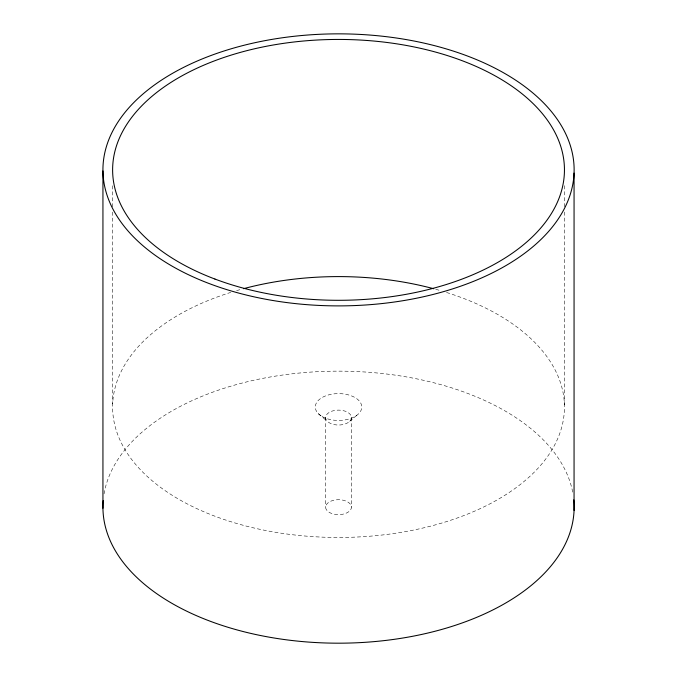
<?xml version="1.0" encoding="UTF-8"?>
<svg xmlns="http://www.w3.org/2000/svg" width="677" height="677" viewBox="0 0 677 677"><rect width="100%" height="100%" fill="white"/><g stroke="black" fill="none" stroke-linecap="round" stroke-linejoin="round"><path stroke-width="0.51" stroke-dasharray="3.38 2.54" d="M349.713 421.297L358.658 413.74M318.402 413.74L327.346 421.297M564.44 185.676L564.44 206.764M564.44 212.028L564.44 405.98M351.439 417.574A12.905 7.455 0 0 1 332.077 424.03A12.905 7.455 0 0 1 332.077 411.117A12.905 7.455 0 0 1 351.439 417.574L351.439 507.166A12.905 7.455 0 0 1 332.077 513.623A12.905 7.455 0 0 1 332.077 500.709A12.905 7.455 0 0 1 351.439 507.166M325.62 417.574L325.62 507.166M112.678 185.752L112.678 206.84M112.678 212.104L112.678 403.949M104.055 493.88A235.596 136.018 0 0 1 337.908 371.148A235.596 136.018 0 0 1 572.877 493.161M446.532 292.472A225.915 130.433 0 0 1 512.76 490.063A225.915 130.433 0 0 1 164.164 489.97A225.915 130.433 0 0 1 230.713 292.413M236.578 290.636A225.915 130.433 0 0 1 241.528 289.231M435.726 289.291A225.915 130.433 0 0 1 440.676 290.695M322.1 416.516A23.238 13.413 0 0 0 360.976 410.507A23.238 13.413 0 0 0 332.517 394.073A23.238 13.413 0 0 0 322.1 416.516"/><path stroke-width="1.02" d="M574.062 173.1A235.596 136.018 0 0 1 215.912 286.016A235.596 136.018 0 0 1 225.619 50.487A235.596 136.018 0 0 1 574.062 173.1L574.062 510.407M102.938 170.942L102.938 508.249M573.791 499.854A235.596 136.018 0 0 1 339.152 643.184A235.596 136.018 0 0 1 103.209 500.574M243.525 288.69A225.915 130.433 0 0 1 433.729 288.74M214.914 279.042A225.915 130.433 0 0 0 564.102 177.086A225.915 130.433 0 0 0 236.578 53.475A225.915 130.433 0 0 0 214.914 279.042"/></g></svg>
